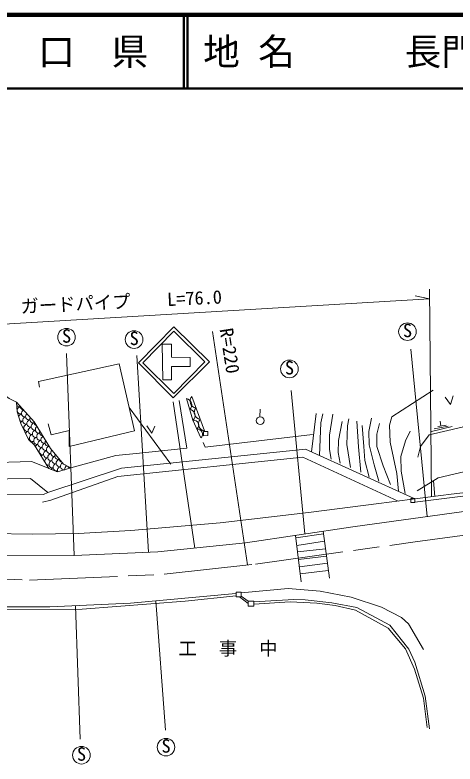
# Model space of a CAD drawing. Units: millimetres, scale not verified. Extents: x 40000 to 1265981, y 20000 to 380000.
# Drawn here: x 344714 to 404714, y 277982 to 380000 of the extents above; entities that cross this region are included whole.
import ezdxf
from ezdxf.enums import TextEntityAlignment as Align

# ---------------------------------------------------------------- set-up
doc = ezdxf.new("R2010")
doc.units = ezdxf.units.MM
doc.header["$LTSCALE"] = 1000
doc.linetypes.add('CHAIN', pattern=[18.5, 12, -1.5, 3.5, -1.5])
for name, color, linetype, lineweight in [('M-BMK', 2, 'CHAIN', 13), ('M-TTL', 2, 'Continuous', 140), ('M-TTL-LINE', 7, 'Continuous', 50), ('M-TTL-TXT', 7, 'Continuous', 13), ('M-WORK', 1, 'Continuous', 13)]:
    doc.layers.add(name, color=color, linetype=linetype, lineweight=lineweight)
doc.styles.add('ＭＳ ゴシック', font='')
doc.styles.get('ＭＳ ゴシック').set_extended_font_data('MS Gothic')

msp = doc.modelspace()

# ---------------------------------------------------------------- linework, layer by layer
at = {"layer": 'M-BMK'}
msp.add_lwpolyline([(242089, 292941), (256159, 296576), (270044, 300624), (276452, 302151), (284416, 303628), (294250, 304713), (301256, 305094), (312752, 305025), (328703, 303709), (346683, 303022), (365070, 303819), (377512, 305219), (399272, 308239), (416287, 310545), (423067, 311219), (428931, 311473), (439388, 311080), (445985, 310444), (454180, 309005), (468288, 305769), (484109, 301237), (512110, 293392), (524345, 289668)], dxfattribs=at)
at = {"layer": 'M-TTL'}
msp.add_line((680000, 380000), (40000, 380000), dxfattribs=at)
at = {"layer": 'M-TTL-LINE'}
for p, q in [((367750, 380000), (367750, 370000)), ((368250, 380000), (368250, 370000)), ((40000, 370000), (680000, 370000))]:
    msp.add_line(p, q, dxfattribs=at)
at = {"layer": 'M-WORK'}
for p, q in [((401240, 342678), (401487, 314371)), ((325643, 336847), (401252, 341339)), ((401252, 341339), (399293, 341741)), ((376401, 305094), (371628, 336902)), ((352792, 306366), (351755, 333879)), ((362924, 306816), (361334, 333604)), ((400924, 311705), (398693, 334471)), ((384245, 309317), (382381, 328858)), ((368813, 328051), (370560, 323360)), ((360301, 326549), (365983, 318801)), ((369224, 307384), (366287, 327302)), ((378122, 325277), (378153, 326318)), ((385767, 325703), (385122, 320495)), ((402769, 324023), (402671, 324680)), ((401522, 323274), (404313, 323972)), ((401881, 323644), (403769, 324003)), ((402374, 323962), (403492, 324136)), ((346827, 316884), (349189, 314953)), ((401758, 316543), (401944, 314429)), ((382961, 309123), (383744, 302781)), ((383001, 308803), (386766, 309324)), ((386716, 309691), (387581, 303289)), ((383129, 307765), (386901, 308322)), ((383240, 306866), (387040, 307292)), ((383368, 305826), (387176, 306290)), ((383491, 304828), (387304, 305344)), ((383610, 303864), (387438, 304349)), ((363916, 300221), (365235, 282589)), ((375318, 300763), (376506, 299850)), ((376499, 300155), (375549, 300829)), ((352982, 299548), (353622, 281346))]:
    msp.add_line(p, q, dxfattribs=at)
for points in [[(366386, 337520), (361563, 332608), (366302, 327864), (371215, 332779)], [(366392, 336926), (362156, 332603), (366386, 328454), (370620, 332781)], [(364790, 335147), (364869, 330323), (366063, 330327), (366072, 332110), (368605, 332106), (368595, 333369), (366043, 333379), (366052, 335152)], [(370402, 323260), (370397, 322702), (370991, 322705), (370995, 323271)], [(398687, 314160), (398681, 313583), (399220, 313587), (399231, 314168)], [(374852, 301391), (374857, 300766), (375550, 300762), (375541, 301391)], [(376499, 300155), (376513, 299485), (377293, 299476), (377279, 300173)]]:
    msp.add_lwpolyline(points, close=True, dxfattribs=at)
for points in [[(348076, 329295), (347918, 330100), (358940, 332494), (361028, 323374), (352089, 321250)], [(340008, 328320), (342668, 328657), (343904, 327777), (344929, 327270), (345028, 325941), (345492, 324377), (346560, 322199), (347390, 321412), (349331, 318220)], [(397004, 315129), (396793, 317573), (395888, 321811), (395783, 324126), (396094, 325290), (401716, 328914)], [(370042, 322390), (368986, 324795), (368091, 327749)], [(399641, 319788), (399990, 321239), (401187, 322796), (405678, 323849), (406919, 324382), (407440, 326794), (407555, 328433)], [(403384, 327940), (404078, 326953), (404467, 328141)], [(344929, 327270), (347352, 324606), (349563, 320944), (351326, 318825), (352341, 318329)], [(367090, 327473), (368144, 321021), (361695, 320299), (358460, 320007), (352341, 318329)], [(386708, 325691), (386406, 324448), (386228, 319995)], [(388042, 325616), (387578, 322759), (387621, 320829), (387848, 319513)], [(389341, 324644), (388824, 322024), (388781, 320417), (389039, 318940)], [(390236, 324989), (390032, 324062), (389978, 321495), (390474, 318379)], [(391347, 324678), (391545, 321163), (391879, 317744)], [(393317, 325082), (392943, 323285), (393009, 321434), (393689, 318749), (394336, 316517)], [(349262, 324296), (349628, 322797), (352099, 323408), (352089, 321250)], [(362709, 324053), (363370, 323047), (363795, 323995)], [(392060, 324088), (392265, 321241), (392405, 319343), (393009, 317068)], [(394400, 324344), (394046, 322923), (394054, 321248), (394931, 318581), (395894, 316065)], [(370370, 321774), (370649, 321152), (385301, 322859)], [(397934, 314838), (397386, 317889), (397307, 319859), (397958, 321987), (398583, 323335)], [(349189, 314953), (359228, 318288), (384326, 320854), (399134, 314167)], [(348481, 313625), (349617, 313934), (358759, 317131), (383984, 319793), (396947, 313789)], [(399562, 315209), (402425, 316948), (416783, 320302)], [(322005, 310523), (328755, 315193), (334799, 317414), (340708, 318983), (346984, 319177), (350506, 317758)], [(349331, 318220), (350506, 317758), (352341, 318329)], [(310905, 311072), (315607, 310926), (318260, 310894), (321096, 310613), (326714, 310053), (333720, 309667), (339025, 309403), (341247, 309360), (347171, 309298), (353333, 309395), (360515, 309783), (372670, 310818), (384753, 312225), (394336, 313455), (404187, 314716), (411732, 315614), (420390, 316669), (426431, 317183)], [(325547, 310169), (331488, 314406), (340611, 316768), (346827, 316884)], [(399222, 313665), (414492, 315568), (421135, 316423), (426915, 316765), (432252, 316959), (436158, 316838), (445451, 316037), (451347, 315091), (455832, 314218), (460532, 313067), (477659, 308454), (488453, 305526), (509286, 299979), (511532, 299456)], [(349189, 314953), (348622, 314699), (340114, 314635), (340071, 313071)], [(340779, 306346), (352792, 306366), (364209, 306873), (376124, 308089), (390793, 310308), (415156, 313668), (421678, 314381), (426038, 314627), (431578, 314720), (436039, 314647), (443241, 314123), (452875, 312585), (457888, 311527), (471255, 308337), (486546, 304212), (511757, 297682), (527211, 293263)], [(265654, 295364), (271894, 297029), (280520, 298904), (286829, 299889), (295309, 300812), (303604, 301150), (310894, 301109), (319973, 300525), (326786, 299950), (335414, 299540), (340675, 299373), (349478, 299378), (360476, 299912), (374841, 301205)], [(375542, 301305), (381961, 301865), (386332, 301542), (390549, 300711), (394688, 299326), (397412, 297941), (398367, 297079), (400429, 293570)], [(339848, 299024), (353881, 299088), (367921, 300180), (374856, 300900)], [(377281, 300078), (382735, 300398), (384274, 300336), (387922, 299936), (391323, 299290)], [(377287, 299749), (382258, 300057), (385870, 299872), (388363, 299564), (391154, 298928)], [(391154, 298928), (395577, 296470), (397976, 293656), (399192, 290887), (400405, 286957), (400930, 282937)], [(391323, 299290), (395846, 296880), (398423, 293623), (399216, 291860)], [(399216, 291860), (400652, 287214), (401223, 282786)]]:
    msp.add_lwpolyline(points, dxfattribs=at)
for centre, radius in [((398227, 336870), 1200), ((351738, 336116), 1200), ((360958, 335793), 1200), ((382133, 331791), 1200), ((378148, 324751), 526), ((365304, 280278), 1200), ((353778, 279182), 1200)]:
    msp.add_circle(centre, radius, dxfattribs=at)
for centre, radius, start, end in [((367983, 326910), 846, 310.97879, 82.7264), ((369522, 327425), 946, 138.55302, 262.29903), ((345331, 327134), 500, 222.86793, 280), ((345505, 326149), 500, 100, 173.0167), ((345910, 326728), 500, 178.60312, 265.9873), ((370104, 325861), 946, 138.55302, 262.29903), ((345505, 326149), 500, 195.56738, 280), ((345678, 325164), 500, 100, 160.06126), ((346084, 325744), 500, 112.08284, 280), ((346663, 325338), 500, 130.31949, 280), ((368431, 325433), 846, 310.97879, 82.7264), ((345678, 325164), 500, 232.97437, 280), ((345852, 324180), 500, 100, 141.77751), ((346257, 324759), 500, 100, 280), ((346837, 324353), 500, 100, 280), ((347242, 324933), 500, 148.34955, 280), ((347416, 323948), 500, 100, 280), ((347822, 324527), 500, 168.28023, 254.92388), ((369084, 324121), 681, 309.14944, 98.29787), ((370687, 324298), 946, 138.55302, 262.29903), ((345852, 324180), 500, 267.949, 280), ((346026, 323195), 500, 100, 111.3482), ((346431, 323774), 500, 100, 280), ((347010, 323368), 500, 100, 280), ((347590, 322963), 500, 100, 280), ((347995, 323542), 500, 121.182, 280), ((369612, 322918), 681, 309.14944, 98.29787), ((346605, 322789), 500, 100, 152.99776), ((347184, 322384), 500, 100, 280), ((347763, 321978), 500, 100, 280), ((348169, 322557), 500, 100, 280), ((348574, 323137), 500, 156.12892, 266.10202), ((348748, 322152), 500, 112.67807, 280), ((346605, 322789), 500, 259.2211, 280), ((346778, 321804), 500, 100, 118.70649), ((347358, 321399), 500, 100, 132.87697), ((347937, 320993), 500, 100, 151.26035), ((348342, 321573), 500, 100, 280), ((348922, 321167), 500, 100, 280), ((349327, 321746), 500, 146.32178, 275.90917), ((347937, 320993), 500, 271.3479, 280), ((348111, 320008), 500, 100, 108.16606), ((348516, 320588), 500, 100, 280), ((349095, 320182), 500, 100, 280), ((349501, 320761), 500, 103.9808, 280), ((349906, 321341), 500, 207.96269, 214.26825), ((350080, 320356), 500, 132.22625, 280), ((348690, 319603), 500, 100, 141.24489), ((349269, 319197), 500, 100, 186.72604), ((349675, 319777), 500, 100, 280), ((350254, 319371), 500, 100, 280), ((350659, 319950), 500, 154.26112, 280), ((350833, 318965), 500, 100, 280), ((351239, 319545), 500, 181.60869, 257.91635), ((349269, 319197), 500, 235.88221, 280), ((349443, 318213), 500, 100, 131.83461), ((349848, 318792), 500, 100, 280), ((350022, 317807), 500, 100, 143.26209), ((350427, 318386), 500, 100, 280), ((351007, 317981), 500, 100, 204.66233), ((351412, 318560), 500, 117.84769, 280), ((351991, 318154), 500, 115.59435, 190.09272), ((351818, 319139), 500, 239.04177, 248.82626), ((352397, 318733), 500, 204.89651, 245.01031), ((350601, 317401), 500, 100, 122.10577), ((351586, 317575), 500, 100, 115.26223)]:
    msp.add_arc(centre, radius, start, end, dxfattribs=at)

# ---------------------------------------------------------------- texts
at = {"layer": 'M-TTL-TXT', "style": 'ＭＳ ゴシック'}
msp.add_text('山\u3000口\u3000県', height=3666, dxfattribs=at).set_placement((350375, 375000), align=Align.MIDDLE_CENTER)
msp.add_text('地 名      長門市日置上', height=3666, dxfattribs=at).set_placement((370380, 375000), align=Align.MIDDLE_LEFT)
at = {"layer": 'M-WORK', "style": 'ＭＳ ゴシック'}
for s, rotation, p in [('ガードパイプ\u3000\u3000L=76.0', 2.765, (345544, 338833)), ('R=220', 278.83, (372067, 337122))]:
    msp.add_text(s, height=1833, rotation=rotation, dxfattribs=at).set_placement(p, align=Align.BOTTOM_LEFT)
for p in [(398236, 335568), (351747, 334814), (360967, 334491), (382142, 330489), (365312, 278976), (353786, 277880)]:
    msp.add_text('S', height=1833, dxfattribs=at).set_placement(p, align=Align.BOTTOM_CENTER)
at = {"layer": 'M-WORK', "insert": (367013, 292603), "char_height": 1833, "attachment_point": 7, "style": 'ＭＳ ゴシック'}
msp.add_mtext('\\T2.2;工事中', dxfattribs=at)

doc.saveas('drawing.dxf')
